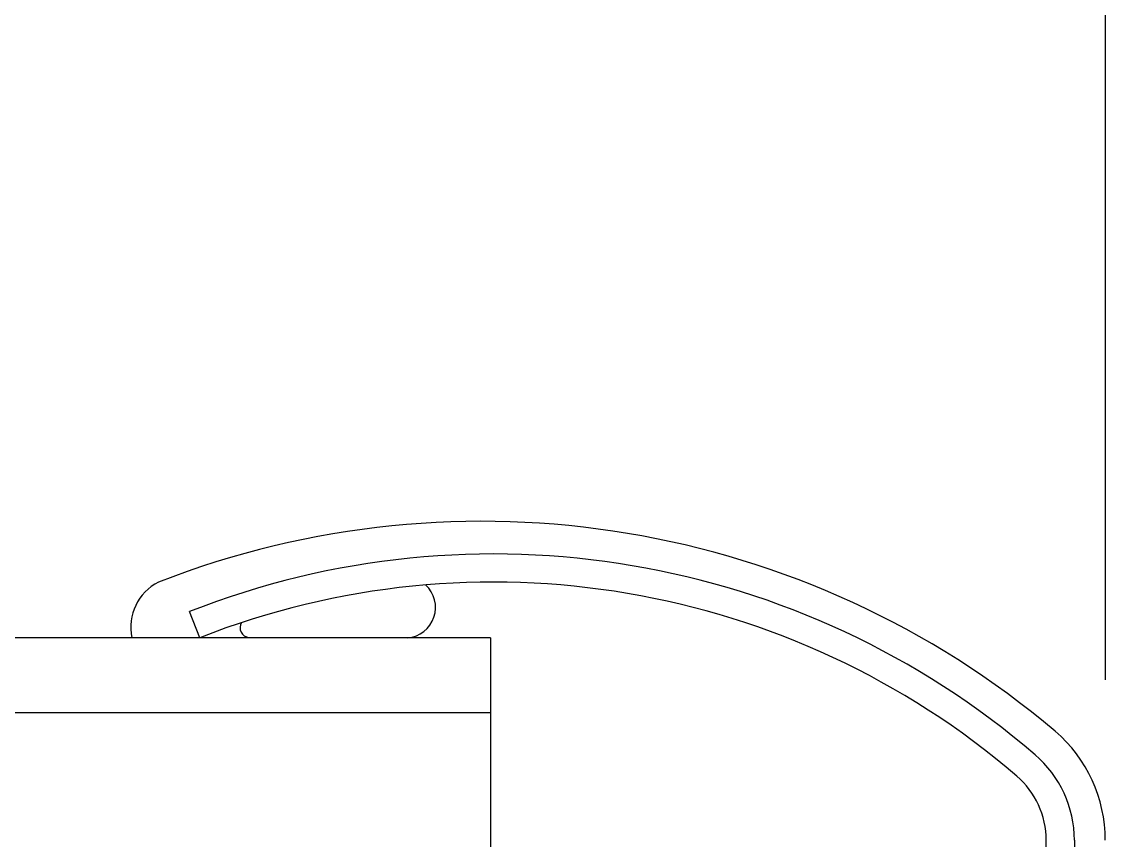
# Model space of a CAD drawing. Header units: inches. Extents: x -154 to 13, y 2 to 55.
# Drawn here: x -120.818 to -118.545, y 32.841 to 34.558 of the extents above; entities that cross this region are included whole.
import ezdxf

# ---------------------------------------------------------------- set-up
doc = ezdxf.new("R2010")
doc.units = ezdxf.units.IN
doc.header["$LTSCALE"] = 2
doc.header["$MEASUREMENT"] = 0
doc.layers.get('0').update_dxf_attribs({"linetype": 'CONTINUOUS'})
doc.layers.add('VELUX_Skylight', color=7, linetype='CONTINUOUS')

msp = doc.modelspace()

# ---------------------------------------------------------------- linework, layer by layer
at = {"color": 7}
msp.add_line((-118.5446, 36.1564), (-118.5446, 33.1775), dxfattribs=at)
at = {"layer": 'VELUX_Skylight'}
for p, q in [((-120.444, 33.2659), (-120.4656, 33.3209)), ((-119.8346, 33.2659), (-122.7236, 33.2659)), ((-119.8346, 33.2659), (-119.8346, 32.5966)), ((-119.8346, 33.1084), (-122.7236, 33.1084)), ((-118.6687, 32.4409), (-118.6687, 32.8413)), ((-118.6096, 32.8413), (-118.6096, 32.4409))]:
    msp.add_line(p, q, dxfattribs=at)
for centre, radius, start, end in [((-119.8531, 31.6447), 1.8653, 49.819, 111.3036), ((-119.8282, 31.6976), 1.7439, 49.3385, 111.4363), ((-120.4834, 33.2883), 0.1055, 116.6559, 192.2227), ((-119.8282, 31.6976), 1.6849, 49.3385, 111.4363), ((-120.0136, 33.3295), 0.0639, 275.1337, 47.3056), ((-120.3394, 33.2865), 0.0203, 146.9397, 264.2651), ((-118.8458, 32.8413), 0.3012, 0, 49.3385), ((-118.8458, 32.8413), 0.2362, 0, 49.3385), ((-118.8458, 32.8413), 0.1772, 0, 49.3385)]:
    msp.add_arc(centre, radius, start, end, dxfattribs=at)

doc.saveas('drawing.dxf')
